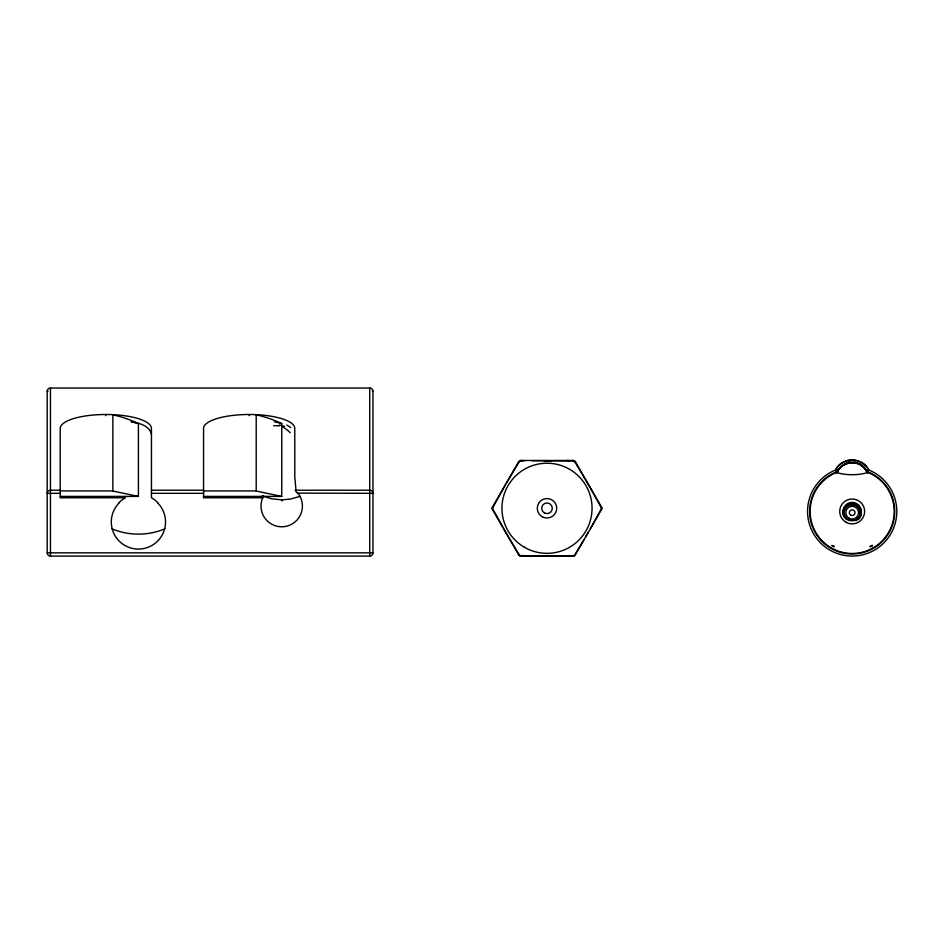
<?xml version="1.0" encoding="UTF-8"?>
<svg xmlns="http://www.w3.org/2000/svg" width="944" height="944" viewBox="0 0 944 944"><rect width="100%" height="100%" fill="white"/><g stroke="black" fill="none" stroke-linecap="round" stroke-linejoin="round"><path stroke-width="1.42" d="M836.797 473.487C840.962 460.849 859.689 458.76 866.085 470.584M867.217 471.563L867.984 471.941A42.551 42.551 0 0 1 886.038 537.207A42.551 42.551 0 0 1 818.318 537.207A42.551 42.551 0 0 1 836.372 471.929L841.918 465.722L848.078 462.501M837.399 472.083C842.709 459.728 861.636 459.551 866.958 472.083A42.032 42.032 0 0 1 885.802 536.652A42.032 42.032 0 0 1 818.542 536.652A42.032 42.032 0 0 1 837.399 472.083L836.762 471.268M836.537 471.87L837.434 471.021A18.632 18.632 0 0 1 841.8 465.817M592.466 524.888L601.623 508.285A3.257 2.938 -29.9 0 0 601.281 506.657L575.545 462.088A3.257 2.938 -30 0 0 574.318 460.979A3.257 2.938 90 0 0 572.725 460.46L521.277 460.46A3.269 2.95 -89.7 0 0 519.696 460.979A3.257 2.938 30.1 0 0 518.457 462.088L492.721 506.657A3.269 2.938 30 0 0 492.379 508.285A3.257 2.938 -29.9 0 0 492.721 509.913L518.457 554.47A3.257 2.938 -30 0 0 519.684 555.579A3.257 2.938 -89.9 0 0 521.277 556.099L572.725 556.099A3.257 2.938 -90 0 0 574.306 555.579A3.257 2.938 30.1 0 0 575.545 554.47L601.281 509.913A3.269 2.938 30 0 0 601.623 508.285L588.336 484.414M592.1 525.537L591.735 526.197M591.605 526.422L590.33 528.664M505.394 484.886L492.379 508.285L505.665 532.145M588.336 532.145L585.398 537.171M505.937 483.953L519.696 460.979L524.227 460.861M842.437 462.82C851.193 456.577 863.925 460.896 868.751 470.006A44.628 44.628 0 0 1 887.702 538.446A44.628 44.628 0 0 1 816.654 538.446A44.628 44.628 0 0 1 835.641 469.982C839.594 458.69 861.518 455.456 868.48 469.534M584.124 539.343L574.306 555.579L547.544 556.004M871.89 545.514L871.489 546.139A2.608 2.407 -90 0 1 870.215 546.541L870.061 546.541M867.477 471.434L866.958 472.083M867.595 471.268L868.598 469.782M867.701 471.103L868.751 470.006M867.453 471.552L867.902 471.906M867.56 473.487L866.167 470.785M866.12 472.944C858.379 475.28 846.06 475.316 838.237 472.944M841.906 463.162L840.502 464.212A20.65 20.65 0 0 0 835.652 469.994L835.641 469.982M843.429 464.637L844.668 463.905M493.181 509.642L492.733 509.902A3.257 3.257 0 0 1 492.721 506.657L493.181 506.916M575.356 462.206L575.533 462.1A3.257 3.257 0 0 0 572.725 460.46L572.725 461.191M518.763 554.293L518.468 554.458A3.257 3.257 0 0 0 521.277 556.099L521.277 555.532M600.821 506.916L601.269 506.657A3.257 3.257 0 0 1 601.281 509.913L600.821 509.642M845.435 463.516L846.461 463.056M164.94 528.782C148.196 535.909 128.632 535.909 111.888 528.782M300.098 496.332L290.634 499.034L282.067 499.836L282.067 500.945M837.009 471.681L835.924 470.643M848.042 462.501L852.479 461.899L856.715 462.631M848.361 462.418L849.812 462.1M870.521 546.175L871.489 546.139A2.608 2.407 30 0 0 872.433 545.302A2.608 2.608 0 0 1 870.215 546.541M531.743 460.707L574.318 460.979L588.206 484.189M47.2 391.158A3.257 3.103 0 0 1 50.457 388.055L369.706 388.055A3.257 3.103 0 0 1 372.963 391.158L372.963 552.83A3.257 3.257 0 0 1 369.706 556.099L50.457 556.099A3.257 3.257 0 0 1 47.2 552.83L47.2 391.158L48.156 391.158M372.231 391.158L372.951 391.158M60.227 490.219L50.457 490.219A3.257 3.103 0 0 0 47.2 493.323L60.227 493.323M151.441 490.219L203.562 490.219M60.227 490.939L112.879 490.939M203.562 490.939L256.213 490.939M151.441 493.323L203.562 493.323M297.95 493.122L372.951 493.323M60.227 496.414L138.414 496.414L138.414 423.632A46.811 13.995 11.9 0 0 112.855 414.758M203.562 496.414L281.749 496.414L281.749 423.632A46.811 13.995 11.9 0 0 256.19 414.758M834.13 546.541A2.608 2.608 0 0 1 831.971 545.372A2.608 2.407 -30 0 0 832.856 546.139A2.608 2.407 90 0 0 834.13 546.541L834.295 546.541M47.212 552.83L372.951 552.83M547.272 556.004L519.684 555.579L506.067 532.841M281.749 499.836L271.813 498.833L262.267 495.871M833.835 546.175L832.502 545.561M131.747 421.909C139.146 422.912 149.695 425.838 151.441 434.252M854.674 462.123L860.432 464.33M281.749 496.414L256.202 491.045L256.213 414.664M138.414 496.414L112.855 491.045L112.879 414.664M867.265 471.646L861.86 465.286M857.919 463.067L859.488 463.799M286.799 425.036L290.693 427.502M859.984 464.07L861.73 465.191M518.763 462.277L518.468 462.1A3.257 3.257 0 0 1 521.277 460.46L521.277 461.179M575.356 554.352L575.533 554.458A3.257 3.257 0 0 1 572.725 556.099L572.725 555.568M861.4 464.955L862.32 465.64M862.545 465.817L863.194 466.383M863.512 466.678L864.126 467.28M864.421 467.599L866.014 469.593M836.03 470.265L836.703 471.186M262.597 495.6L262.869 497.783L203.562 497.783L203.562 428.399A45.607 13.9 0 0 1 249.169 414.499A45.607 13.9 0 0 1 294.776 428.399L294.776 476.921L296.003 490.219L369.706 490.219A3.257 3.103 0 0 1 372.963 493.323M369.706 387.901L369.706 556.075M249.169 414.499L249.169 415.655M119.097 502.645A26.951 26.951 0 0 1 125.316 497.783L60.227 497.783L60.227 428.399A45.607 13.9 0 0 1 105.834 414.499L105.834 415.655M50.457 387.901L50.457 556.087M567.427 460.46A3.257 2.82 -90 0 1 568.748 460.837M544.582 460.825A82.47 0.602 -0.6 0 1 551.579 460.707M298.044 493.358A20.709 20.709 0 0 1 296.935 520.109A20.709 20.709 0 0 1 270.362 523.401A20.709 20.709 0 0 1 262.762 497.736M282.787 426.841A44.333 11.21 20.1 0 1 290.174 432.635M279.377 425.024A42.775 19.848 -13.4 0 1 284.545 426.428M273.701 425.756A37.63 21.264 -25.6 0 1 279.247 425.921M157.731 502.645A26.951 26.951 0 0 0 151.441 497.748L151.441 428.399A45.607 13.9 0 0 0 105.834 414.499M157.577 502.786A27.105 27.105 0 0 1 157.589 541.136A27.105 27.105 0 0 1 119.251 541.136A27.105 27.105 0 0 1 119.251 502.786M297.867 493.523A3.682 0.791 44 0 1 295.413 489.96M274.421 421.779A45.607 13.9 0 0 1 281.749 423.632M131.086 421.779A45.607 13.9 0 0 1 138.414 423.632M849.942 520.651A8.272 8.272 0 0 1 845.364 508.002A8.272 8.272 0 0 1 858.816 507.742A8.272 8.272 0 0 1 854.709 520.557M846.709 519.719A8.909 8.909 0 0 1 846.025 506.232A8.909 8.909 0 0 1 859.465 507.553A8.909 8.909 0 0 1 856.161 520.651M843.865 516.828A9.287 9.287 0 0 1 846.969 504.993A9.287 9.287 0 0 1 859.111 506.515A9.287 9.287 0 0 1 859.205 518.752M524.392 547.249A45.052 45.052 0 0 0 592.053 508.379A45.052 45.052 0 0 0 524.557 469.215A45.052 45.052 0 0 0 524.392 547.249M542.127 516.675A9.711 9.711 0 0 0 556.712 508.309A9.711 9.711 0 0 0 542.163 499.86A9.711 9.711 0 0 0 542.127 516.675M544.346 512.863A5.298 5.298 0 0 0 552.299 508.297A5.298 5.298 0 0 0 544.358 503.683A5.298 5.298 0 0 0 544.346 512.863M850.544 514.999A2.844 2.844 0 0 0 855.004 512.934A2.844 2.844 0 0 0 850.981 510.102A2.844 2.844 0 0 0 850.544 514.999M848.986 518.209A6.384 6.384 0 0 0 858.556 512.686A6.384 6.384 0 0 0 848.986 507.152A6.384 6.384 0 0 0 848.986 518.209M848.172 519.625A8.012 8.012 0 0 0 860.185 512.686A8.012 8.012 0 0 0 848.172 505.748A8.012 8.012 0 0 0 848.172 519.625M845.954 522.221A12.449 12.449 0 0 0 864.621 511.436A12.449 12.449 0 0 0 845.954 500.662A12.449 12.449 0 0 0 845.954 522.221M847.653 519.283A9.051 9.051 0 0 0 861.223 511.436A9.051 9.051 0 0 0 847.653 503.6A9.051 9.051 0 0 0 847.653 519.283"/></g></svg>
